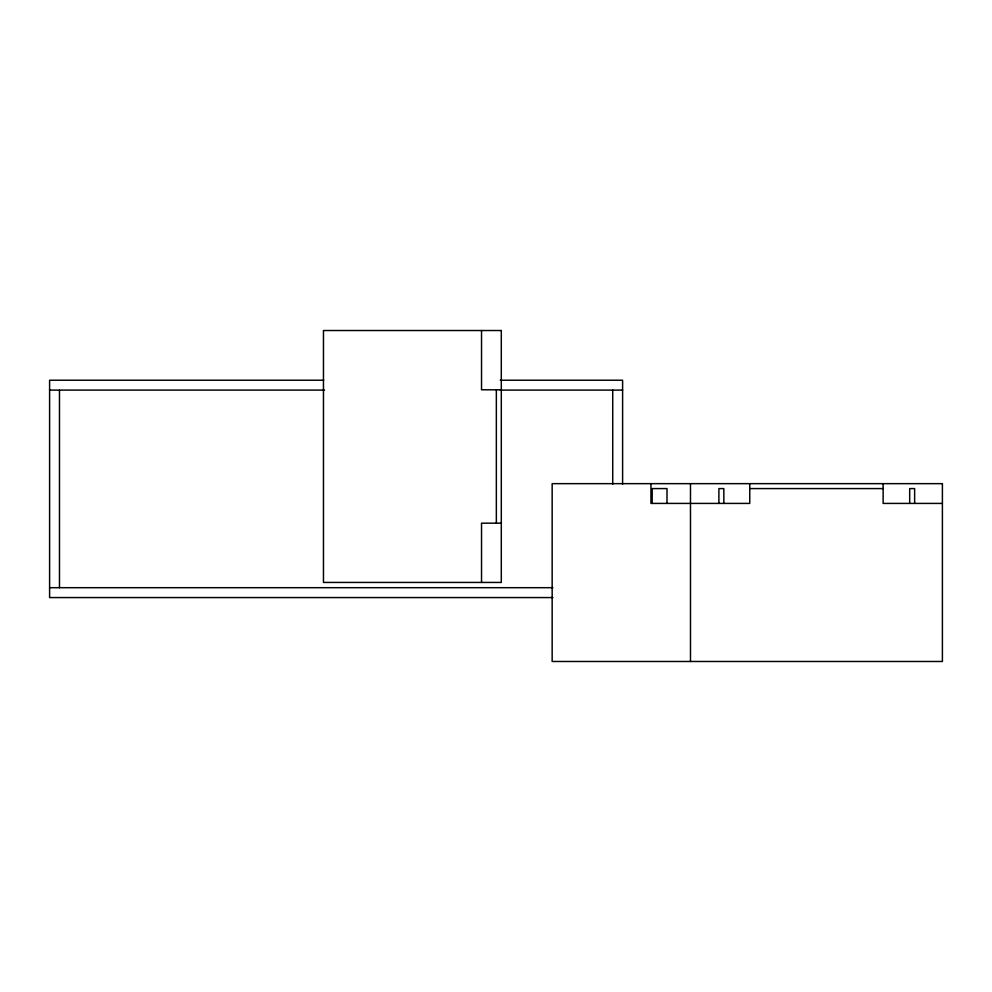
<?xml version="1.0" encoding="UTF-8"?>
<svg xmlns="http://www.w3.org/2000/svg" width="992" height="992" viewBox="0 0 992 992"><rect width="100%" height="100%" fill="white"/><g stroke="black" fill="none" stroke-linecap="round" stroke-linejoin="round"><path stroke-width="1.49" d="M323.714 380.221L49.6 380.221L49.6 597.568L552.916 597.568M500.253 380.221L622.604 380.221L622.604 484.257M501.295 389.794L481.529 389.794L481.529 330.522M49.6 390.104L324.483 390.104M500.253 390.104L622.604 390.104M749.754 488.585L883.128 488.585M942.4 503.415L883.128 503.415L883.128 483.65M501.295 523.168L481.529 523.168L481.529 582.44M49.6 587.686L552.916 587.686M914.636 503.415L914.636 488.585L909.689 488.585L909.689 503.415M749.754 483.65L749.754 503.415L650.963 503.415L650.963 483.65M723.838 503.415L723.838 488.585L718.89 488.585L718.89 503.415M690.482 483.65L690.482 661.478M667.008 503.415L667.008 488.585L652.19 488.585L652.19 503.415M612.721 390.104L612.721 484.257M496.347 389.794L496.347 523.168M59.483 390.104L59.483 587.686M501.295 330.522L323.466 330.522L323.466 582.44L501.295 582.44L501.295 330.522M942.4 483.65L552.16 483.65L552.16 661.478L942.4 661.478L942.4 483.65"/></g></svg>
